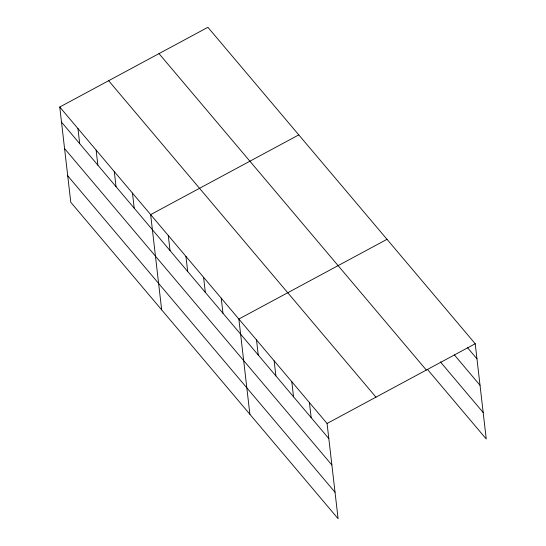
<?xml version="1.0" encoding="UTF-8"?>
<svg xmlns="http://www.w3.org/2000/svg" width="546" height="546" viewBox="0 0 546 546"><rect width="100%" height="100%" fill="white"/><g stroke="black" fill="none" stroke-linecap="round" stroke-linejoin="round"><path stroke-width="0.82" d="M59.76 107.023L327.074 423.471L338.097 518.7L70.782 202.259L59.76 107.023L207.903 27.3L475.218 343.741L486.24 438.977L427.429 369.355M298.792 134.889L150.648 214.619L161.671 309.848M387.005 239.319L238.861 319.041L249.884 414.271M327.074 423.471L475.218 343.741M467.342 347.454L476.965 358.845M454.361 354.907L480.03 385.285M440.41 361.902L483.176 412.53M159.016 53.61L426.33 370.052M108.647 80.719L375.962 397.16M61.507 122.127L328.822 438.568M64.571 148.567L331.886 465.015M67.718 175.812L335.039 492.26M309.432 402.586L311.179 417.683M291.789 381.702L293.536 396.799M274.147 360.817L275.894 375.914M256.504 339.926L258.251 355.03M221.219 298.157L222.966 313.261M203.576 277.272L205.323 292.369M185.933 256.388L187.681 271.485M168.291 235.503L170.038 250.6M132.473 193.1L134.22 208.197M114.291 171.581L116.039 186.677M96.116 150.061L97.864 165.165M77.942 128.542L79.689 143.646"/></g></svg>
